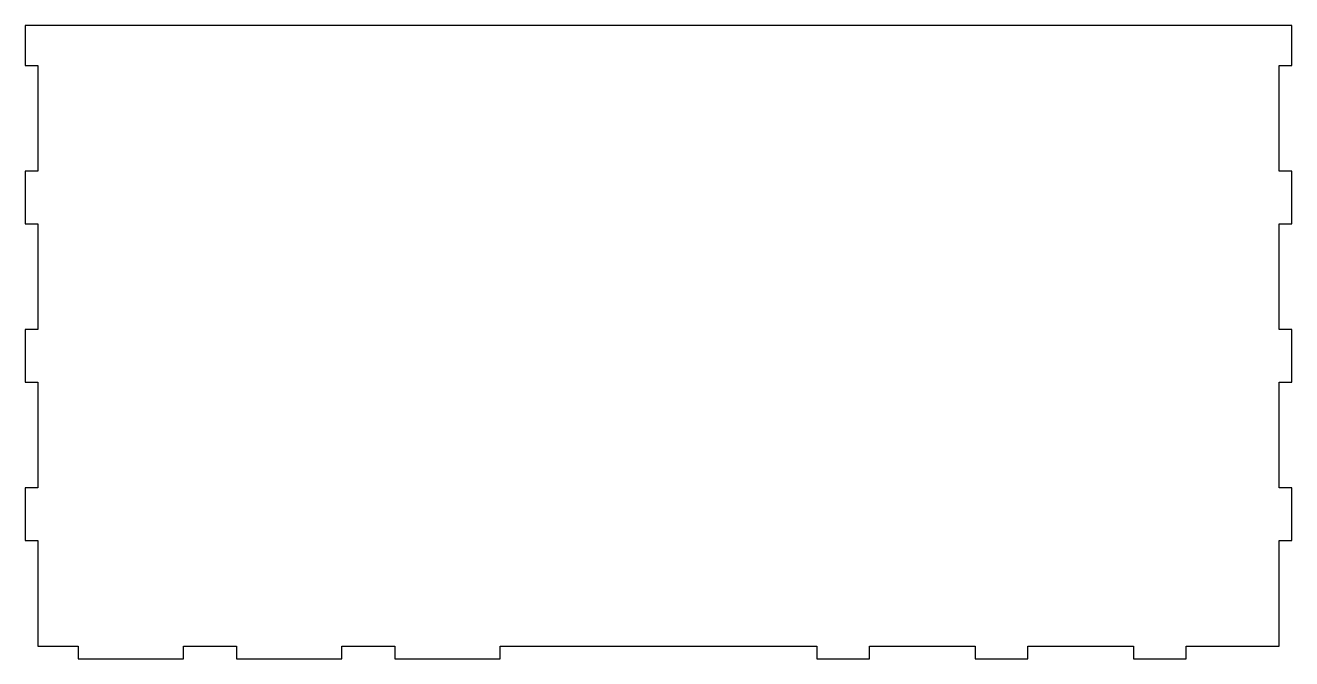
# Model space of a CAD drawing. Header units: millimetres. Extents: x -610 to 0, y 0 to 305.
import ezdxf

# ---------------------------------------------------------------- set-up
doc = ezdxf.new("R2010")
doc.units = ezdxf.units.MM
doc.layers.get('0').update_dxf_attribs({"linetype": 'CONTINUOUS'})

msp = doc.modelspace()

# ---------------------------------------------------------------- linework, layer by layer
msp.add_lwpolyline([(0, 304.8), (-609.6, 304.8), (-609.6, 285.4), (-603.6, 285.4), (-603.6, 234.6), (-609.6, 234.6), (-609.6, 209.2), (-603.6, 209.2), (-603.6, 158.4), (-609.6, 158.4), (-609.6, 133), (-603.6, 133), (-603.6, 82.2), (-609.6, 82.2), (-609.6, 56.8), (-603.6, 56.8), (-603.6, 6), (-584.2, 6), (-584.2, 0), (-533.4, 0), (-533.4, 6), (-508, 6), (-508, 0), (-457.2, 0), (-457.2, 6), (-431.8, 6), (-431.8, 0), (-381, 0), (-381, 6), (-228.6, 6), (-228.6, 0), (-203.2, 0), (-203.2, 6), (-152.4, 6), (-152.4, 0), (-127, 0), (-127, 6), (-76.2, 6), (-76.2, 0), (-50.8, 0), (-50.8, 6), (-6, 6), (-6, 56.8), (0, 56.8), (0, 82.2), (-6, 82.2), (-6, 133), (0, 133), (0, 158.4), (-6, 158.4), (-6, 209.2), (0, 209.2), (0, 234.6), (-6, 234.6), (-6, 285.4), (0, 285.4)], close=True)

doc.saveas('drawing.dxf')
